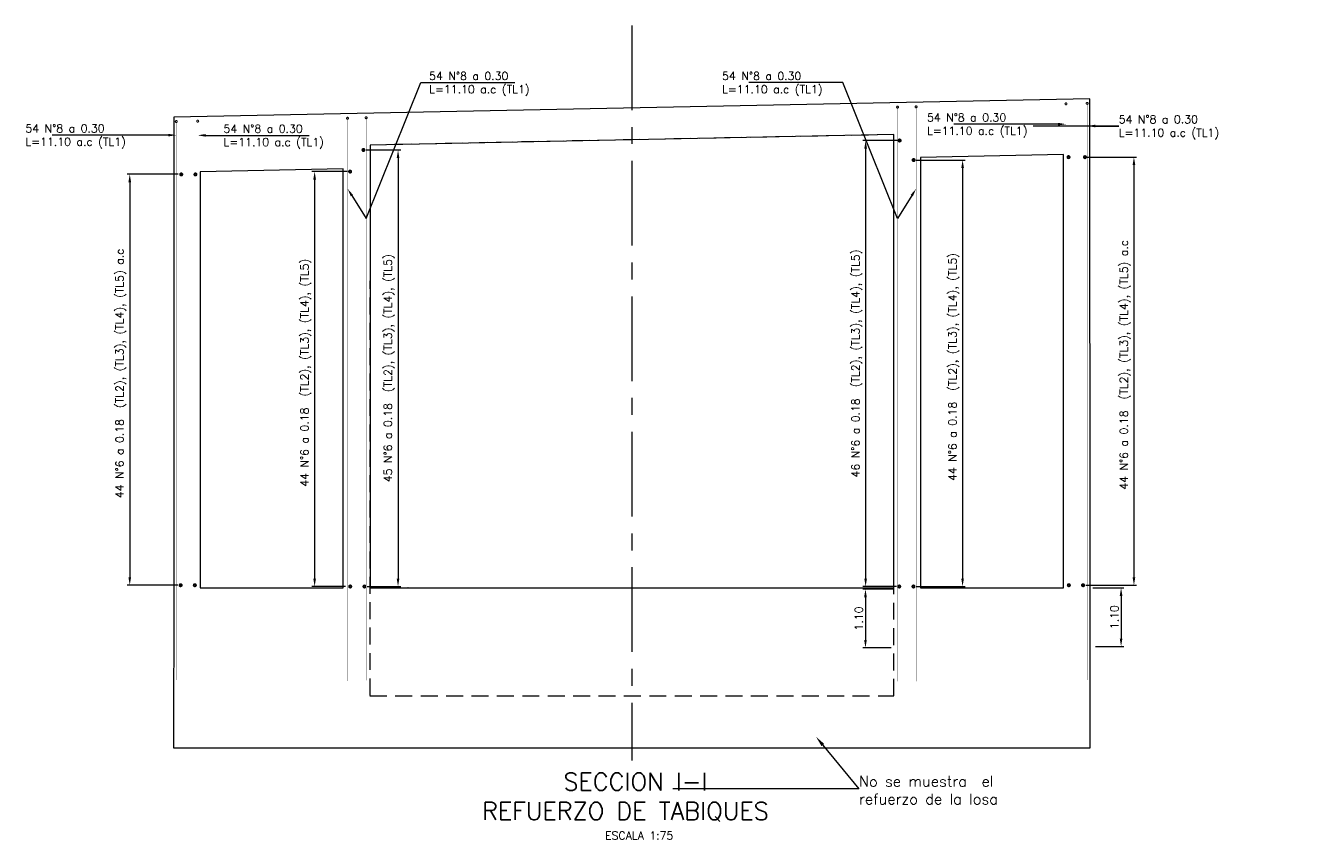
# Model space of a CAD drawing. Header units: metres. Extents: x 1080594 to 1081411, y 976871 to 977162.
# Drawn here: x 1081087.49 to 1081111.32, y 977113.74 to 977129.01 of the extents above; entities that cross this region are included whole.
import ezdxf
from ezdxf import colors
from ezdxf.entities.mleader import LeaderData, LeaderLine
from ezdxf.math import Vec2, Vec3

# ---------------------------------------------------------------- set-up
doc = ezdxf.new("R2010")
doc.units = ezdxf.units.M
doc.header["$LTSCALE"] = 25.4
doc.linetypes.add('CENTER', pattern=[2, 1.25, -0.25, 0.25, -0.25])
doc.linetypes.add('HIDDEN', pattern=[0.375, 0.25, -0.125])
for name, color, linetype in [('CONTRAPESO', 3, 'Continuous'), ('DIMCONTRAPESO', 1, 'Continuous'), ('EJE VIA', 10, 'CENTER'), ('PROY', 9, 'HIDDEN'), ('REF', 6, 'Continuous'), ('REF V', 6, 'Continuous'), ('REGL175', 7, 'Continuous')]:
    doc.layers.add(name, color=color, linetype=linetype)
doc.layers.add('COTACIM', color=20, linetype='Continuous', lineweight=5)
doc.styles.add('romans', font='romans.shx')
doc.dimstyles.new('Copy 75', dxfattribs={"dimtxt": 0.15, "dimasz": 0.15, "dimexe": 0.05, "dimexo": 0.05, "dimgap": 0.05, "dimtad": 1, "dimzin": 0, "dimdsep": 46, "dimtxsty": 'romans', "dimcen": 0.002, "dimclrd": 1, "dimclre": 1, "dimclrt": 3, "dimadec": 4, "dimazin": 0, "dimtfac": 1, "dimtofl": 0, "dimtmove": 1, "dimatfit": 3, "dimfxl": 1, "dimtolj": 1, "dimtzin": 0, "dimarcsym": 1})

# ---------------------------------------------------------------- blocks, each defined once
blk = doc.blocks.new('*D498')
at = {"layer": 'COTACIM', "color": 1, "lineweight": -2, "transparency": 16777216}
for p, q in [((1081090.353760581, 977126.2152718253), (1081089.394842672, 977126.2152718253)), ((1081089.444842672, 977126.0652718253), (1081089.444842672, 977118.6594947181)), ((1081090.348715588, 977118.509494718), (1081089.394842672, 977118.509494718))]:
    blk.add_line(p, q, dxfattribs=at)
at = {"layer": 'COTACIM', "color": 1, "transparency": 16777216}
for points in [[(1081089.419842672, 977126.0652718253), (1081089.469842672, 977126.0652718253), (1081089.444842672, 977126.2152718253)], [(1081089.419842672, 977118.6594947181), (1081089.469842672, 977118.6594947181), (1081089.444842672, 977118.509494718)]]:
    blk.add_solid(points, dxfattribs=at)
at = {"layer": 'Defpoints', "color": 0, "transparency": 16777216}
for p in [(1081090.403760581, 977126.2152718253), (1081089.444842672, 977118.509494718), (1081090.398715588, 977118.509494718)]:
    blk.add_point(p, dxfattribs=at)
at = {"layer": 'COTACIM', "color": 3, "transparency": 16777216, "insert": (1081089.280556958, 977122.4802489253), "char_height": 0.15, "attachment_point": 5, "rotation": 90, "style": 'romans'}
blk.add_mtext('\\A1;44 N°6 a 0.18  (TL2), (TL3), (TL4), (TL5) a.c ', dxfattribs=at)
blk = doc.blocks.new('*D499')
at = {"layer": 'COTACIM', "color": 1, "lineweight": -2, "transparency": 16777216}
for p, q in [((1081093.876603326, 977126.6698716292), (1081094.524759601, 977126.6698716292)), ((1081094.474759601, 977126.5198716292), (1081094.474759601, 977118.6352299498)), ((1081093.895254538, 977118.4852299498), (1081094.524759601, 977118.4852299498))]:
    blk.add_line(p, q, dxfattribs=at)
at = {"layer": 'COTACIM', "color": 1, "transparency": 16777216}
for points in [[(1081094.449759601, 977126.5198716292), (1081094.499759601, 977126.5198716292), (1081094.474759601, 977126.6698716292)], [(1081094.449759601, 977118.6352299498), (1081094.499759601, 977118.6352299498), (1081094.474759601, 977118.4852299498)]]:
    blk.add_solid(points, dxfattribs=at)
at = {"layer": 'Defpoints', "color": 0, "transparency": 16777216}
for p in [(1081093.826603326, 977126.6698716292), (1081093.845254538, 977118.4852299498), (1081094.474759601, 977118.4852299498)]:
    blk.add_point(p, dxfattribs=at)
at = {"layer": 'COTACIM', "color": 3, "transparency": 16777216, "insert": (1081094.310473887, 977122.5775507897), "char_height": 0.15, "attachment_point": 5, "rotation": 90, "style": 'romans'}
blk.add_mtext('\\A1;45 N°6 a 0.18  (TL2), (TL3), (TL4), (TL5) ', dxfattribs=at)
blk = doc.blocks.new('*D500')
at = {"layer": 'COTACIM', "color": 1, "lineweight": -2, "transparency": 16777216}
for p, q in [((1081107.40202114, 977126.5353643764), (1081108.320101335, 977126.5353643764)), ((1081108.270101335, 977126.3853643764), (1081108.270101335, 977118.6594947181)), ((1081107.366228419, 977118.509494718), (1081108.320101335, 977118.509494718))]:
    blk.add_line(p, q, dxfattribs=at)
at = {"layer": 'COTACIM', "color": 1, "transparency": 16777216}
for points in [[(1081108.245101335, 977126.3853643764), (1081108.295101335, 977126.3853643764), (1081108.270101335, 977126.5353643764)], [(1081108.245101335, 977118.6594947181), (1081108.295101335, 977118.6594947181), (1081108.270101335, 977118.509494718)]]:
    blk.add_solid(points, dxfattribs=at)
at = {"layer": 'Defpoints', "color": 0, "transparency": 16777216}
for p in [(1081107.35202114, 977126.5353643764), (1081107.316228419, 977118.509494718), (1081108.270101335, 977118.509494718)]:
    blk.add_point(p, dxfattribs=at)
at = {"layer": 'COTACIM', "color": 3, "transparency": 16777216, "insert": (1081108.105815621, 977122.6402952009), "char_height": 0.15, "attachment_point": 5, "rotation": 90, "style": 'romans'}
blk.add_mtext('\\A1;44 N°6 a 0.18  (TL2), (TL3), (TL4), (TL5) a.c', dxfattribs=at)
blk = doc.blocks.new('*D501')
at = {"layer": 'Defpoints', "color": 0, "transparency": 16777216}
for p in [(1081103.818980999, 977118.4352299501), (1081103.237566796, 977117.3348088254), (1081103.767471964, 977117.3348088254)]:
    blk.add_point(p, dxfattribs=at)
at = {"layer": 'DIMCONTRAPESO', "color": 1, "lineweight": -2, "transparency": 16777216}
for p, q in [((1081103.768980999, 977118.4352299501), (1081103.187566796, 977118.4352299501)), ((1081103.237566796, 977118.2852299501), (1081103.237566796, 977117.4848088254)), ((1081103.717471964, 977117.3348088254), (1081103.187566796, 977117.3348088254))]:
    blk.add_line(p, q, dxfattribs=at)
at = {"layer": 'DIMCONTRAPESO', "color": 1, "transparency": 16777216}
for points in [[(1081103.212566796, 977118.2852299501), (1081103.262566796, 977118.2852299501), (1081103.237566796, 977118.4352299501)], [(1081103.212566796, 977117.4848088254), (1081103.262566796, 977117.4848088254), (1081103.237566796, 977117.3348088254)]]:
    blk.add_solid(points, dxfattribs=at)
at = {"layer": 'DIMCONTRAPESO', "color": 3, "transparency": 16777216, "insert": (1081103.112566796, 977117.8850193879), "char_height": 0.15, "attachment_point": 5, "rotation": 90, "style": 'romans'}
blk.add_mtext('\\A1;1.10', dxfattribs=at)
blk = doc.blocks.new('*D502')
at = {"layer": 'COTACIM', "color": 1, "lineweight": -2, "transparency": 16777216}
for p, q in [((1081103.838340681, 977126.84731465), (1081103.190184406, 977126.84731465)), ((1081103.240184406, 977126.6973146499), (1081103.240184406, 977118.6352299498)), ((1081103.819689469, 977118.4852299498), (1081103.190184406, 977118.4852299498))]:
    blk.add_line(p, q, dxfattribs=at)
at = {"layer": 'COTACIM', "color": 1, "transparency": 16777216}
for points in [[(1081103.215184406, 977126.6973146499), (1081103.265184406, 977126.6973146499), (1081103.240184406, 977126.84731465)], [(1081103.215184406, 977118.6352299498), (1081103.265184406, 977118.6352299498), (1081103.240184406, 977118.4852299498)]]:
    blk.add_solid(points, dxfattribs=at)
at = {"layer": 'Defpoints', "color": 0, "transparency": 16777216}
for p in [(1081103.888340681, 977126.84731465), (1081103.240184406, 977118.4852299498), (1081103.869689469, 977118.4852299498)]:
    blk.add_point(p, dxfattribs=at)
at = {"layer": 'COTACIM', "color": 3, "transparency": 16777216, "insert": (1081103.075898691, 977122.6662723), "char_height": 0.15, "attachment_point": 5, "rotation": 90, "style": 'romans'}
blk.add_mtext('\\A1;46 N°6 a 0.18  (TL2), (TL3), (TL4), (TL5) ', dxfattribs=at)
blk = doc.blocks.new('*D503')
at = {"layer": 'COTACIM', "color": 1, "lineweight": -2, "transparency": 16777216}
for p, q in [((1081093.526103202, 977126.2651335814), (1081092.861378871, 977126.2651335814)), ((1081092.911378871, 977126.1151335813), (1081092.911378871, 977118.6352299498)), ((1081093.490883934, 977118.4852299498), (1081092.861378871, 977118.4852299498))]:
    blk.add_line(p, q, dxfattribs=at)
at = {"layer": 'COTACIM', "color": 1, "transparency": 16777216}
for points in [[(1081092.886378871, 977126.1151335813), (1081092.936378871, 977126.1151335813), (1081092.911378871, 977126.2651335814)], [(1081092.886378871, 977118.6352299498), (1081092.936378871, 977118.6352299498), (1081092.911378871, 977118.4852299498)]]:
    blk.add_solid(points, dxfattribs=at)
at = {"layer": 'Defpoints', "color": 0, "transparency": 16777216}
for p in [(1081093.576103203, 977126.2651335814), (1081092.911378871, 977118.4852299498), (1081093.540883934, 977118.4852299498)]:
    blk.add_point(p, dxfattribs=at)
at = {"layer": 'COTACIM', "color": 3, "transparency": 16777216, "insert": (1081092.747093156, 977122.4930474192), "char_height": 0.15, "attachment_point": 5, "rotation": 90, "style": 'romans'}
blk.add_mtext('\\A1;44 N°6 a 0.18  (TL2), (TL3), (TL4), (TL5)', dxfattribs=at)
blk = doc.blocks.new('*D497')
at = {"layer": 'COTACIM', "color": 1, "lineweight": -2, "transparency": 16777216}
for p, q in [((1081104.189980542, 977126.4806857244), (1081105.108060736, 977126.4806857244)), ((1081105.058060736, 977126.3306857244), (1081105.058060736, 977118.6352299501)), ((1081104.186228418, 977118.48522995), (1081105.108060736, 977118.48522995))]:
    blk.add_line(p, q, dxfattribs=at)
at = {"layer": 'COTACIM', "color": 1, "transparency": 16777216}
for points in [[(1081105.033060736, 977126.3306857244), (1081105.083060736, 977126.3306857244), (1081105.058060736, 977126.4806857244)], [(1081105.033060736, 977118.6352299501), (1081105.083060736, 977118.6352299501), (1081105.058060736, 977118.48522995)]]:
    blk.add_solid(points, dxfattribs=at)
at = {"layer": 'Defpoints', "color": 0, "transparency": 16777216}
for p in [(1081104.139980542, 977126.4806857244), (1081104.136228418, 977118.48522995), (1081105.058060736, 977118.48522995)]:
    blk.add_point(p, dxfattribs=at)
at = {"layer": 'COTACIM', "color": 3, "transparency": 16777216, "insert": (1081104.893775022, 977122.6008234909), "char_height": 0.15, "attachment_point": 5, "rotation": 90, "style": 'romans'}
blk.add_mtext('\\A1;44 N°6 a 0.18  (TL2), (TL3), (TL4), (TL5) ', dxfattribs=at)
blk = doc.blocks.new('*D496')
at = {"layer": 'Defpoints', "color": 0, "transparency": 16777216}
for p in [(1081107.447472004, 977118.4594947182), (1081107.498981038, 977117.3590735935), (1081108.028886206, 977117.3590735935)]:
    blk.add_point(p, dxfattribs=at)
at = {"layer": 'DIMCONTRAPESO', "color": 1, "lineweight": -2, "transparency": 16777216}
for p, q in [((1081107.497472004, 977118.4594947182), (1081108.078886206, 977118.4594947182)), ((1081108.028886206, 977118.3094947182), (1081108.028886206, 977117.5090735935)), ((1081107.548981038, 977117.3590735935), (1081108.078886206, 977117.3590735935))]:
    blk.add_line(p, q, dxfattribs=at)
at = {"layer": 'DIMCONTRAPESO', "color": 1, "transparency": 16777216}
for points in [[(1081108.003886206, 977118.3094947182), (1081108.053886206, 977118.3094947182), (1081108.028886206, 977118.4594947182)], [(1081108.003886206, 977117.5090735935), (1081108.053886206, 977117.5090735935), (1081108.028886206, 977117.3590735935)]]:
    blk.add_solid(points, dxfattribs=at)
at = {"layer": 'DIMCONTRAPESO', "color": 3, "transparency": 16777216, "insert": (1081107.903886206, 977117.9092841559), "char_height": 0.15, "attachment_point": 5, "rotation": 90, "style": 'romans'}
blk.add_mtext('\\A1;1.10', dxfattribs=at)

msp = doc.modelspace()

# ---------------------------------------------------------------- linework, layer by layer
at = {"layer": 'CONTRAPESO'}
msp.add_lwpolyline([(1081107.444037378, 977127.6312260256), (1081090.27090663, 977127.2877634108), (1081090.270928476, 977118.4592256292), (1081090.270928476, 977118.4592256292), (1081090.267472004, 977115.4594947182), (1081107.447472004, 977115.4594947182), (1081107.450928476, 977118.4592256292), (1081107.450928476, 977118.4592256292)], close=True, dxfattribs=at)
for points in [[(1081103.059567319, 977118.4592256292), (1081103.059567319, 977118.4592256292), (1081103.770844948, 977118.4592256292), (1081103.770813996, 977126.9593724441), (1081093.949459463, 977126.7629453534), (1081093.950193969, 977118.4592256292), (1081094.662289632, 977118.4592256292), (1081094.65883316, 977118.4592256292), (1081103.056110847, 977118.4592256292)], [(1081106.947419428, 977118.4594947182), (1081106.947520308, 977126.5853643767), (1081104.267472004, 977126.5317634107), (1081104.267472004, 977118.4594947184), (1081106.947419428, 977118.4594947182), (1081106.947419428, 977118.4594947182)], [(1081093.447419428, 977118.4594947182), (1081093.446257064, 977126.315139132), (1081090.767276081, 977126.2615595122), (1081090.767472004, 977118.4594947184), (1081093.447419428, 977118.4594947182), (1081093.447419428, 977118.4594947182)]]:
    msp.add_lwpolyline(points, dxfattribs=at)
at = {"layer": 'EJE VIA', "ltscale": 0.05}
msp.add_lwpolyline([(1081098.857472003, 977129.0052717711), (1081098.857472003, 977115.2225629191)], dxfattribs=at)
at = {"layer": 'PROY', "color": 252, "ltscale": 0.05}
msp.add_lwpolyline([(1081103.767461843, 977116.435498606), (1081103.770813996, 977126.9593724441), (1081093.949459463, 977126.7629453534), (1081093.947514419, 977116.4354986061), (1081103.767461843, 977116.435498606), (1081103.767461843, 977116.435498606)], dxfattribs=at)
at = {"layer": 'REF', "ltscale": 0.1}
for points, const_width in [([(1081103.82018774, 977127.4731677263, 1), (1081103.85618774, 977127.4731677263, 1)], 0.02), ([(1081104.168008305, 977127.4785334012, 1), (1081104.204008305, 977127.4785334012, 1)], 0.02), ([(1081106.978265371, 977127.5356781406, 1), (1081107.014265371, 977127.5356781406, 1)], 0.02), ([(1081107.375831016, 977127.5436247423, 1), (1081107.411831016, 977127.5436247423, 1)], 0.02), ([(1081090.335472004, 977127.2034376732, -1), (1081090.299472004, 977127.2034376732, -1)], 0.02), ([(1081090.736678635, 977127.2107771442, -1), (1081090.700678636, 977127.2107771442, -1)], 0.02), ([(1081093.545846997, 977127.2645365797, -1), (1081093.509846997, 977127.2645365797, -1)], 0.02), ([(1081093.894863581, 977127.2739411879, -1), (1081093.858863581, 977127.2739411879, -1)], 0.02), ([(1081093.844603326, 977126.6698716291, -1), (1081093.808603326, 977126.6698716291, -1)], 0.04), ([(1081103.859671369, 977126.8473146498, 1), (1081103.895671369, 977126.8473146498, 1)], 0.04), ([(1081104.121980542, 977126.4806857245, 1), (1081104.157980541, 977126.4806857245, 1)], 0.04), ([(1081107.026644476, 977126.5353643765, 1), (1081107.062644476, 977126.5353643765, 1)], 0.04), ([(1081107.33402114, 977126.5353643765, 1), (1081107.37002114, 977126.5353643765, 1)], 0.04), ([(1081090.428190496, 977126.2115595123, -1), (1081090.392190496, 977126.2115595123, -1)], 0.04), ([(1081090.694729445, 977126.2115595123, -1), (1081090.658729445, 977126.2115595123, -1)], 0.04), ([(1081093.594103202, 977126.2651335812, -1), (1081093.558103203, 977126.2651335812, -1)], 0.04), ([(1081090.416715588, 977118.5094947182, -1), (1081090.380715588, 977118.5094947182, -1)], 0.04), ([(1081090.683254538, 977118.5094947182, -1), (1081090.647254538, 977118.5094947182, -1)], 0.04), ([(1081093.596715588, 977118.4852299499, -1), (1081093.560715589, 977118.4852299499, -1)], 0.04), ([(1081093.863254538, 977118.4852299499, -1), (1081093.827254538, 977118.4852299499, -1)], 0.04), ([(1081103.851689469, 977118.4852299499, 1), (1081103.887689469, 977118.4852299499, 1)], 0.04), ([(1081104.118228419, 977118.4852299499, 1), (1081104.154228418, 977118.4852299499, 1)], 0.04), ([(1081107.031689469, 977118.5094947182, 1), (1081107.067689469, 977118.5094947182, 1)], 0.04), ([(1081107.298228419, 977118.5094947182, 1), (1081107.334228419, 977118.5094947182, 1)], 0.04)]:
    msp.add_lwpolyline(points, format="xyb", close=True, dxfattribs=dict(at, const_width=const_width))
at = {"layer": 'REF V', "ltscale": 0.1, "const_width": 0.005}
for points in [[(1081103.83818774, 977127.4731677262), (1081103.83818774, 977118.0373061437), (1081103.83818774, 977116.7048088255)], [(1081104.186008305, 977127.4806990786), (1081104.186008305, 977118.0448374961), (1081104.186008305, 977116.7048088256)], [(1081106.996275373, 977116.7367599163), (1081106.996285375, 977127.5356781407), (1081106.996285375, 977127.5356781407)], [(1081107.393831016, 977127.5436247422), (1081107.393831016, 977116.7290735207), (1081107.393831016, 977116.7290735207)], [(1081090.317472004, 977127.203437673), (1081090.317472004, 977116.7341218981), (1081090.317472004, 977116.7341218981)], [(1081090.718668634, 977116.7367599163), (1081090.718668634, 977127.2067308717), (1081090.718668634, 977127.2067308717)], [(1081093.527846997, 977127.2667022572), (1081093.527846996, 977117.8308406747), (1081093.527846996, 977116.7155949655)], [(1081093.876863581, 977127.2739411878), (1081093.87686358, 977117.8380796053), (1081093.87686358, 977116.7244957554)]]:
    msp.add_lwpolyline(points, dxfattribs=at)

# ---------------------------------------------------------------- texts
at = {"layer": 'REGL175', "insert": (1081090.989009151, 977114.9903461848), "char_height": 0.33, "width": 14.49150362575892, "attachment_point": 1, "style": 'romans'}
msp.add_mtext('\\pi6.58575;{\\C0;SECCION I-I\\P\\pi5.06147;REFUERZO DE TABIQUES\\P\\pi7.36717;\\H0.45455x;\\C3;ESCALA 1:75}', dxfattribs=at)

# ---------------------------------------------------------------- dimensions: what is measured, and where the dimension line sits
at = {"layer": 'COTACIM'}
for base, p1, p2, text, picture, middle in [((1081103.240184406, 977118.4852299498), (1081103.888340681, 977126.84731465), (1081103.869689469, 977118.4852299498), '46 N°6 a 0.18  (TL2), (TL3), (TL4), (TL5) ', '*D502', (1081103.075898691, 977122.6662723)), ((1081094.474759601, 977118.4852299498), (1081093.826603326, 977126.6698716292), (1081093.845254538, 977118.4852299498), '45 N°6 a 0.18  (TL2), (TL3), (TL4), (TL5) ', '*D499', (1081094.310473887, 977122.5775507897))]:
    dim = msp.add_linear_dim(base=base, p1=p1, p2=p2, angle=90, text=text, dimstyle='Copy 75', dxfattribs=at)
    dim.commit()
    dim.dimension.update_dxf_attribs({"geometry": picture, "text_midpoint": middle})
for base, p1, p2, text, picture, middle in [((1081105.058060736, 977118.48522995), (1081104.139980542, 977126.4806857244), (1081104.136228418, 977118.48522995), '44 N°6 a 0.18  (TL2), (TL3), (TL4), (TL5) ', '*D497', (1081105.058060736, 977122.6008234909)), ((1081108.270101335, 977118.509494718), (1081107.35202114, 977126.5353643764), (1081107.316228419, 977118.509494718), '44 N°6 a 0.18  (TL2), (TL3), (TL4), (TL5) a.c', '*D500', (1081108.270101335, 977122.6402952009)), ((1081089.444842672, 977118.509494718), (1081090.403760581, 977126.2152718253), (1081090.398715588, 977118.509494718), '44 N°6 a 0.18  (TL2), (TL3), (TL4), (TL5) a.c ', '*D498', (1081089.444842672, 977122.4802489253)), ((1081092.911378871, 977118.4852299498), (1081093.576103203, 977126.2651335814), (1081093.540883934, 977118.4852299498), '44 N°6 a 0.18  (TL2), (TL3), (TL4), (TL5)', '*D503', (1081092.911378871, 977122.4930474192))]:
    dim = msp.add_linear_dim(base=base, p1=p1, p2=p2, angle=90, text=text, dimstyle='Copy 75', dxfattribs=at)
    dim.commit()
    dim.dimension.update_dxf_attribs({"geometry": picture, "text_midpoint": middle, "dimtype": 160})
at = {"layer": 'DIMCONTRAPESO'}
for base, p1, p2, picture, middle in [((1081103.237566796, 977117.3348088254), (1081103.818980999, 977118.4352299501), (1081103.767471964, 977117.3348088254), '*D501', (1081103.112566796, 977117.8850193879)), ((1081108.028886206, 977117.3590735935), (1081107.447472004, 977118.4594947182), (1081107.498981038, 977117.3590735935), '*D496', (1081107.903886206, 977117.9092841559))]:
    dim = msp.add_linear_dim(base=base, p1=p1, p2=p2, angle=90, dimstyle='Copy 75', dxfattribs=at)
    dim.commit()
    dim.dimension.update_dxf_attribs({"geometry": picture, "text_midpoint": middle})

# ---------------------------------------------------------------- leaders
at = {"layer": 'COTACIM'}
ml = msp.add_multileader_mtext('Standard', dxfattribs=at)
ml.set_content('\\A1;54 N°8 a 0.30\\PL=11.10 a.c (TL1)', color=3, style='romans')
ml.set_leader_properties(color=256)
ml.build(insert=Vec2(0, 0))
ml.multileader.update_dxf_attribs({"text_left_attachment_type": 6, "text_right_attachment_type": 6, "dogleg_length": 0.1560199508385566, "arrow_head_size": 0.15})
ctx = ml.context
ctx.base_point, ctx.char_height, ctx.arrow_head_size, ctx.landing_gap_size, ctx.plane_origin = Vec3(1081095.058077696, 977127.9324837282), 0.15, 0.15, 0, Vec3(1081095.300478467, 977122.1990984952)
ctx.left_attachment, ctx.right_attachment = 6, 6
notes = []
notes.append((ctx, [(0, (1, 1, 0), (1081094.902057745, 977127.9324837282), (1, 0), 0.1560199508385565, [(1, [(1081093.528935702, 977125.942359472), (1081093.878405923, 977125.3867432306)], 0, [])])]))
ctx.mtext.insert, ctx.mtext.width, ctx.mtext.defined_height, ctx.mtext.flow_direction = Vec3(1081095.058077696, 977128.1324837281), 3.695878209779039, 1.43705962610298, 5
ml = msp.add_multileader_mtext('Standard', dxfattribs=at)
ml.set_content('\\A1;54 N°8 a 0.30\\PL=11.10 a.c (TL1)', color=3, style='romans')
ml.set_leader_properties(color=256)
ml.build(insert=Vec2(0, 0))
ml.multileader.update_dxf_attribs({"text_left_attachment_type": 6, "text_right_attachment_type": 6, "dogleg_length": 0.1560199508385566, "arrow_head_size": 0.15})
ctx = ml.context
ctx.base_point, ctx.char_height, ctx.arrow_head_size, ctx.landing_gap_size, ctx.plane_origin = Vec3(1081100.549723454, 977127.9324837282), 0.15, 0.15, 0, Vec3(1081102.41446554, 977122.1990984952)
ctx.left_attachment, ctx.right_attachment = 6, 6
notes.append((ctx, [(0, (1, 1, 0), (1081102.812886262, 977127.9324837282), (-1, 0), 0.1560199508385565, [(1, [(1081104.186008305, 977125.942359472), (1081103.836538084, 977125.3867432306)], 0, [])])]))
ctx.mtext.insert, ctx.mtext.width, ctx.mtext.defined_height, ctx.mtext.flow_direction = Vec3(1081100.549723454, 977128.1324837281), 3.695878209779039, 1.43705962610298, 5
ml = msp.add_multileader_mtext('Standard', dxfattribs=at)
ml.set_content('\\A1;54 N°8 a 0.30\\PL=11.10 a.c (TL1)', color=3, style='romans')
ml.set_leader_properties(color=256)
ml.build(insert=Vec2(0, 0))
ml.multileader.update_dxf_attribs({"text_left_attachment_type": 6, "text_right_attachment_type": 6, "dogleg_length": 0.1560199508385566, "arrow_head_size": 0.15})
ctx = ml.context
ctx.base_point, ctx.char_height, ctx.arrow_head_size, ctx.landing_gap_size, ctx.plane_origin = Vec3(1081104.390326292, 977127.153847657), 0.15, 0.15, 0, Vec3(1081107.789387234, 977123.862496586)
ctx.left_attachment, ctx.right_attachment = 6, 6
notes.append((ctx, [(0, (1, 1, 0), (1081106.6534891, 977127.153847657), (-1, 0), 0.1560199508385566, [(0, [(1081106.996285375, 977127.1535386569)], 0, [])])]))
ctx.mtext.insert, ctx.mtext.width, ctx.mtext.flow_direction = Vec3(1081104.390326292, 977127.353847657), 3.543582006590441, 5
ml = msp.add_multileader_mtext('Standard', dxfattribs=at)
ml.set_content('\\A1;54 N°8 a 0.30\\PL=11.10 a.c (TL1)', color=3, style='romans')
ml.set_leader_properties(color=256)
ml.build(insert=Vec2(0, 0))
ml.multileader.update_dxf_attribs({"text_left_attachment_type": 6, "text_right_attachment_type": 6, "dogleg_length": 0.1560199508385566, "arrow_head_size": 0.15})
ctx = ml.context
ctx.base_point, ctx.char_height, ctx.arrow_head_size, ctx.landing_gap_size, ctx.plane_origin = Vec3(1081107.984762559, 977127.1191880541), 0.15, 0.15, 0, Vec3(1081111.390318719, 977122.8955853054)
ctx.left_attachment, ctx.right_attachment = 6, 6
notes.append((ctx, [(1, (1, 1, 0), (1081107.878341152, 977127.1191880541), (1, 0), 0.1064214069338349, [(0, [(1081107.393831016, 977127.1191880541)], 0, [])])]))
ctx.mtext.insert, ctx.mtext.width, ctx.mtext.flow_direction = Vec3(1081107.984762559, 977127.3191880541), 3.334159162594005, 5
ml = msp.add_multileader_mtext('Standard', dxfattribs=at)
ml.set_content('\\A1;54 N°8 a 0.30\\PL=11.10 a.c (TL1)', color=3, style='romans')
ml.set_leader_properties(color=256)
ml.build(insert=Vec2(0, 0))
ml.multileader.update_dxf_attribs({"text_left_attachment_type": 6, "text_right_attachment_type": 6, "dogleg_length": 0.1560199508385566, "arrow_head_size": 0.15})
ctx = ml.context
ctx.base_point, ctx.char_height, ctx.arrow_head_size, ctx.landing_gap_size, ctx.plane_origin = Vec3(1081087.489394004, 977126.9484448287), 0.15, 0.15, 0, Vec3(1081086.324625288, 977122.7248420801)
ctx.left_attachment, ctx.right_attachment = 6, 6
notes.append((ctx, [(1, (1, 1, 0), (1081089.752556812, 977126.9484448287), (-1, 0), 0.1560199508385566, [(0, [(1081090.317472004, 977126.9484448287)], 0, [])])]))
ctx.mtext.insert, ctx.mtext.width, ctx.mtext.flow_direction = Vec3(1081087.489394004, 977127.1484448287), 4.302312320098281, 5
ml = msp.add_multileader_mtext('Standard', dxfattribs=at)
ml.set_content('\\A1;54 N°8 a 0.30\\PL=11.10 a.c (TL1)', color=3, style='romans')
ml.set_leader_properties(color=256)
ml.build(insert=Vec2(0, 0))
ml.multileader.update_dxf_attribs({"text_left_attachment_type": 6, "text_right_attachment_type": 6, "dogleg_length": 0.1560199508385566, "arrow_head_size": 0.15})
ctx = ml.context
ctx.base_point, ctx.char_height, ctx.arrow_head_size, ctx.landing_gap_size, ctx.plane_origin = Vec3(1081091.202678975, 977126.9427900823), 0.15, 0.15, 0, Vec3(1081089.925556773, 977123.8085880283)
ctx.left_attachment, ctx.right_attachment = 6, 6
notes.append((ctx, [(0, (1, 1, 0), (1081091.046659024, 977126.9427900823), (1, 0), 0.1560199508385566, [(0, [(1081090.718658632, 977126.9450838367)], 0, [])])]))
ctx.mtext.insert, ctx.mtext.width, ctx.mtext.flow_direction = Vec3(1081091.202678975, 977127.1427900823), 2.777508817147464, 5
ml = msp.add_multileader_mtext('Standard', dxfattribs=at)
ml.set_content('No se muestra  el refuerzo de la losa', color=3, style='romans')
ml.set_leader_properties(color=1)
ml.build(insert=Vec2(0, 0))
ml.multileader.update_dxf_attribs({"text_left_attachment_type": 6, "text_right_attachment_type": 6, "dogleg_length": 0, "arrow_head_size": 0.2})
ctx = ml.context
ctx.base_point, ctx.char_height, ctx.arrow_head_size, ctx.landing_gap_size, ctx.plane_origin = Vec3(1081103.115431258, 977114.6928368083, 308.056640625), 0.2, 0.2, 0, Vec3(1081102.350312048, 977112.142408417, 308.056640625)
ctx.left_attachment, ctx.right_attachment = 6, 6
notes.append((ctx, [(0, (1, 1, 0), (1081103.115431258, 977114.6928368083, 308.056640625), (1, 0), 0, [(0, [(1081102.310898675, 977115.6668918169, 308.056640625)], 0, [])])]))
ctx.mtext.insert, ctx.mtext.width, ctx.mtext.flow_direction = Vec3(1081103.115431258, 977114.9328368083, 308.056640625), 3.456050716806203, 5
for ctx, leaders in notes:
    for number, flags, end, landing, length, lines in leaders:
        leader = LeaderData()
        leader.index, (leader.has_last_leader_line, leader.has_dogleg_vector, leader.attachment_direction) = number, flags
        leader.last_leader_point, leader.dogleg_vector, leader.dogleg_length = Vec3(end), Vec3(landing), length
        for number, points, colour, breaks in lines:
            line = LeaderLine()
            line.index, line.vertices, line.color, line.breaks = number, Vec3.list(points), colors.encode_raw_color(colour), breaks
            leader.lines.append(line)
        ctx.leaders.append(leader)

doc.saveas('drawing.dxf')
